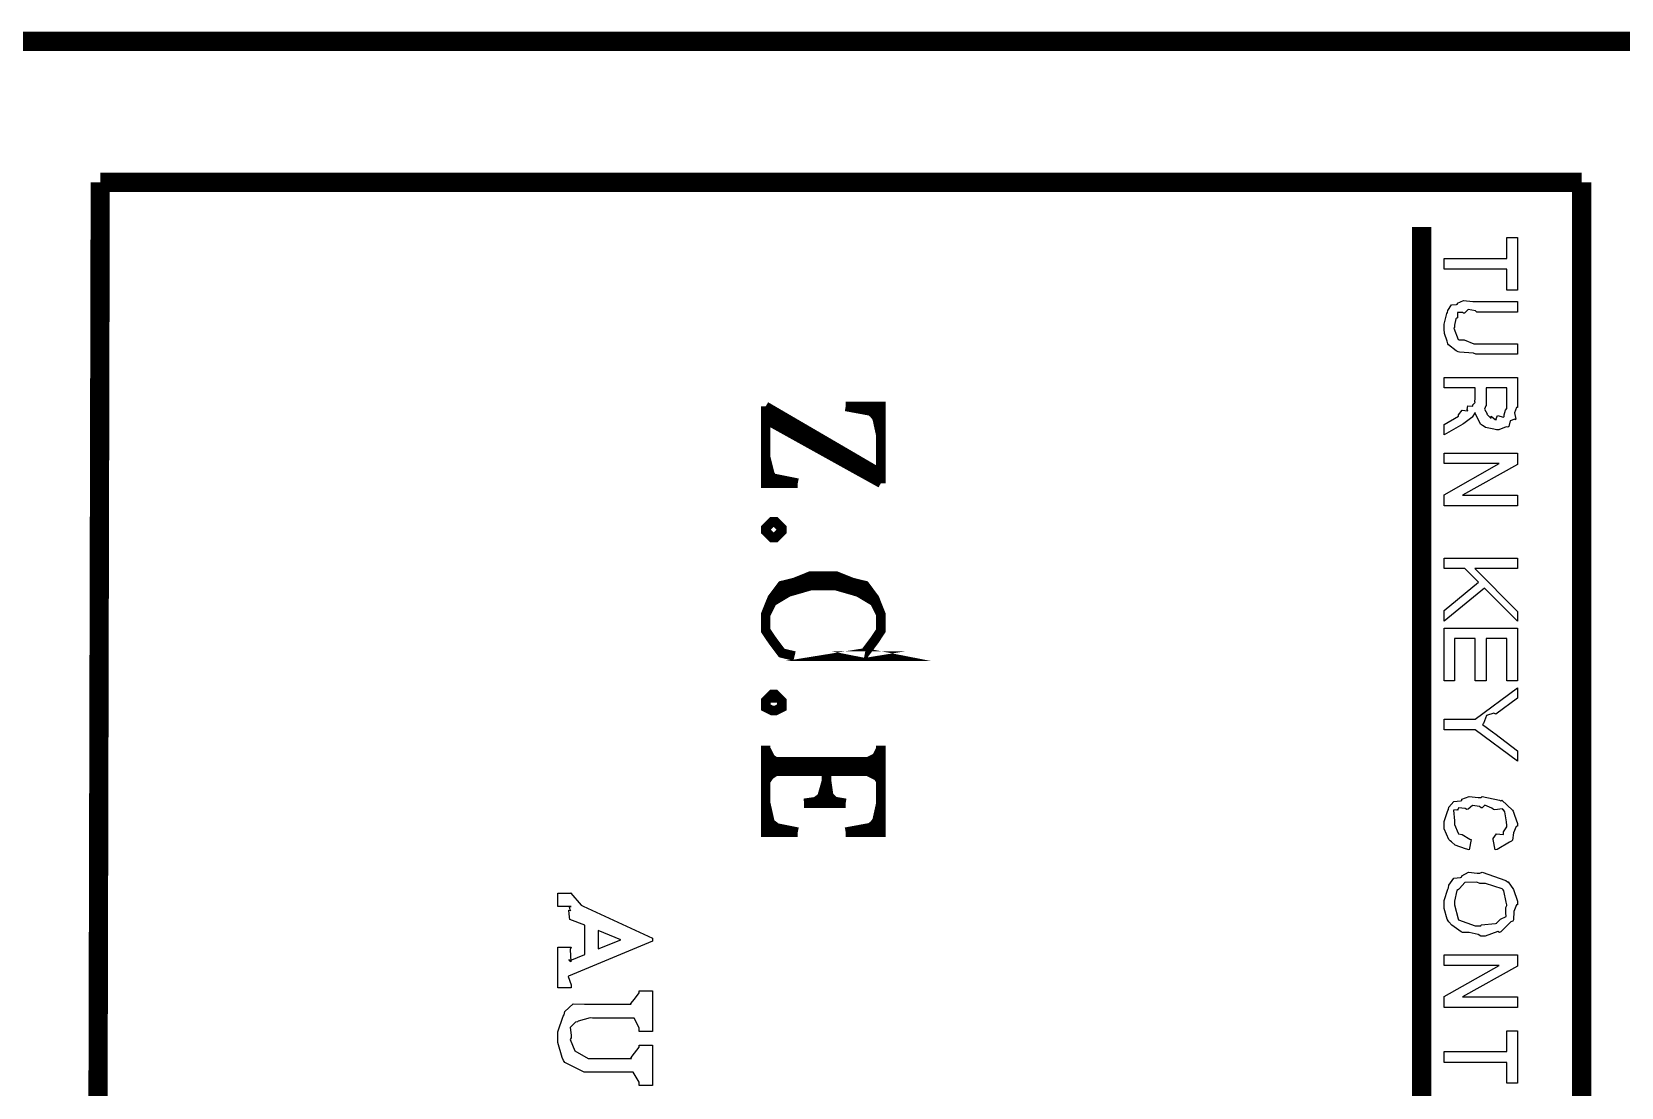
# Model space of a CAD drawing. Extents: x 0.4 to 11.2, y 0.4 to 16.
# Drawn here: x 1.359 to 2.187, y 2.099 to 2.648 of the extents above; entities that cross this region are included whole.
import ezdxf

# ---------------------------------------------------------------- set-up
doc = ezdxf.new("R2010")
doc.units = 0
doc.layers.get('0').update_dxf_attribs({"linetype": 'CONTINUOUS'})

msp = doc.modelspace()

# ---------------------------------------------------------------- linework, layer by layer
at = {"color": 230, "const_width": 0.01}
for points in [[(0.363336, 2.64333), (11.1917, 2.64333)], [(1.38997, 0.478353), (1.39501, 2.56999)]]:
    msp.add_lwpolyline(points, dxfattribs=at)
for points in [[(2.16667, 2.56999), (1.72168, 2.56999), (2.16667, 2.56999), (1.39501, 2.56999), (2.16667, 2.56999), (1.39501, 2.56999), (2.16667, 2.56999), (1.39501, 2.56999), (2.16667, 2.56999)], [(2.16667, 0.476671), (2.16667, 2.56999), (2.16667, 0.476671), (2.16667, 2.56999), (2.16667, 0.476671)]]:
    msp.add_lwpolyline(points, close=True, dxfattribs=at)
at = {"color": 140, "const_width": 0.01}
msp.add_lwpolyline([(2.08333, 2.54665), (2.08333, 1.81668)], dxfattribs=at)
at = {"color": 140}
for points in [[(2.095, 2.53039), (2.12776, 2.53039), (2.12776, 2.54124), (2.13319, 2.54124), (2.13319, 2.51389), (2.12776, 2.51389), (2.12776, 2.52474), (2.095, 2.52474), (2.095, 2.53039)], [(2.13319, 2.48594), (2.13319, 2.48053), (2.11149, 2.48053), (2.11035, 2.48096), (2.10297, 2.48161), (2.10238, 2.48182), (2.10124, 2.48232), (2.09733, 2.48546), (2.09694, 2.48594), (2.09657, 2.48731), (2.09526, 2.49121), (2.095, 2.49349), (2.095, 2.49419), (2.095, 2.49621), (2.09646, 2.50168), (2.09674, 2.50222), (2.0969, 2.50331), (2.09879, 2.50624), (2.1014, 2.50635), (2.10194, 2.50657), (2.10194, 2.50706), (2.10519, 2.5084), (2.10992, 2.50786), (2.11149, 2.50786), (2.13319, 2.50786), (2.13319, 2.50244), (2.11214, 2.50244), (2.11139, 2.50315), (2.10764, 2.50369), (2.10558, 2.5019), (2.10519, 2.50179), (2.1046, 2.50222), (2.102, 2.50217), (2.10194, 2.49951), (2.10172, 2.49918), (2.10107, 2.49897), (2.10042, 2.49556), (2.10042, 2.49442), (2.10004, 2.49414), (2.10243, 2.48822), (2.10281, 2.4879), (2.10281, 2.4879), (2.10547, 2.4879), (2.11051, 2.48594), (2.11214, 2.48594), (2.13319, 2.48594)], [(2.095, 2.46843), (2.13319, 2.46843), (2.13319, 2.45281), (2.13276, 2.45275), (2.13163, 2.44993), (2.13232, 2.44667), (2.13211, 2.44629), (2.13178, 2.44661), (2.12944, 2.4459), (2.12869, 2.44282), (2.12819, 2.4426), (2.12733, 2.44265), (2.12358, 2.44108), (2.12235, 2.44108), (2.12093, 2.4414), (2.11664, 2.44233), (2.1154, 2.44319), (2.11496, 2.44347), (2.11399, 2.44407), (2.11143, 2.44943), (2.11128, 2.45019), (2.11128, 2.45019), (2.10969, 2.44781), (2.10954, 2.4476), (2.10954, 2.4476), (2.10531, 2.44444), (2.10476, 2.44413), (2.095, 2.43847), (2.095, 2.4439), (2.1026, 2.44824), (2.10254, 2.449), (2.10449, 2.45139), (2.10715, 2.45107), (2.10736, 2.45128), (2.1071, 2.45167), (2.10736, 2.45367), (2.10986, 2.4535), (2.10997, 2.45367), (2.11003, 2.45415), (2.11122, 2.45529), (2.11128, 2.4554), (2.11111, 2.45594), (2.11128, 2.45736), (2.11128, 2.45779), (2.11128, 2.463), (2.095, 2.463), (2.095, 2.46843)], [(2.11692, 2.463), (2.11692, 2.45367), (2.11675, 2.45367), (2.1161, 2.45188), (2.11746, 2.44954), (2.11757, 2.44933), (2.11757, 2.44937), (2.11729, 2.44937), (2.11931, 2.44726), (2.11951, 2.44715), (2.11942, 2.44737), (2.11957, 2.44829), (2.12169, 2.4465), (2.12235, 2.4465), (2.12218, 2.44683), (2.12283, 2.44862), (2.12603, 2.44781), (2.12625, 2.44803), (2.12625, 2.44889), (2.12696, 2.45144), (2.12776, 2.45231), (2.12776, 2.45258), (2.12776, 2.463), (2.11692, 2.463)], [(2.095, 2.42899), (2.13319, 2.42899), (2.13319, 2.42312), (2.10454, 2.40707), (2.13319, 2.40707), (2.13319, 2.40164), (2.095, 2.40164), (2.095, 2.40728), (2.12364, 2.42356), (2.095, 2.42356), (2.095, 2.42899)], [(2.095, 2.37435), (2.13319, 2.37435), (2.13319, 2.36893), (2.11106, 2.36893), (2.13319, 2.34657), (2.13319, 2.34158), (2.11604, 2.35872), (2.095, 2.34158), (2.095, 2.347), (2.11301, 2.36176), (2.10585, 2.36893), (2.095, 2.36893), (2.095, 2.37435)], [(2.095, 2.33789), (2.13319, 2.33789), (2.13319, 2.31054), (2.12776, 2.31054), (2.12776, 2.33247), (2.11692, 2.33247), (2.11692, 2.31054), (2.11128, 2.31054), (2.11128, 2.33247), (2.10042, 2.33247), (2.10042, 2.31054), (2.095, 2.31054), (2.095, 2.33789)], [(2.095, 2.29058), (2.11128, 2.29058), (2.13319, 2.30686), (2.13319, 2.30143), (2.1219, 2.29318), (2.12099, 2.29363), (2.11703, 2.29237), (2.11561, 2.28831), (2.11496, 2.28776), (2.11496, 2.28776), (2.12088, 2.28342), (2.12147, 2.28299), (2.13319, 2.27408), (2.13319, 2.26867), (2.11128, 2.28494), (2.095, 2.28494), (2.095, 2.29058)], [(2.1091, 2.22786), (2.10801, 2.22244), (2.10622, 2.22299), (2.10081, 2.22493), (2.09885, 2.22667), (2.09825, 2.22721), (2.09744, 2.22781), (2.095, 2.2334), (2.095, 2.23525), (2.095, 2.23731), (2.097, 2.24294), (2.09739, 2.24349), (2.09754, 2.24463), (2.10004, 2.24772), (2.10357, 2.24799), (2.10433, 2.24826), (2.10433, 2.24881), (2.10807, 2.25032), (2.11279, 2.24978), (2.11431, 2.24978), (2.11486, 2.25028), (2.12381, 2.24837), (2.12451, 2.24804), (2.12511, 2.24832), (2.13069, 2.24322), (2.13103, 2.24262), (2.13103, 2.24262), (2.13163, 2.24056), (2.13319, 2.23628), (2.13319, 2.23481), (2.13254, 2.23465), (2.13112, 2.23133), (2.13069, 2.22754), (2.13015, 2.227), (2.12907, 2.22651), (2.12261, 2.22265), (2.12169, 2.22244), (2.12061, 2.22786), (2.1205, 2.22846), (2.12235, 2.23085), (2.12576, 2.23042), (2.12603, 2.23068), (2.12603, 2.23182), (2.12776, 2.23443), (2.12776, 2.23525), (2.12744, 2.23699), (2.12668, 2.24229), (2.12597, 2.24333), (2.12582, 2.24328), (2.12549, 2.24388), (2.12136, 2.24337), (2.12082, 2.24349), (2.11985, 2.24425), (2.11621, 2.24567), (2.11481, 2.24436), (2.11431, 2.24436), (2.1135, 2.24507), (2.10975, 2.24556), (2.10747, 2.24365), (2.10693, 2.24349), (2.10601, 2.24397), (2.1026, 2.24436), (2.102, 2.24306), (2.10194, 2.24306), (2.10178, 2.24333), (2.09993, 2.24311), (2.10042, 2.23757), (2.10042, 2.23568), (2.10042, 2.23568), (2.10226, 2.23122), (2.1026, 2.2309), (2.1026, 2.2309), (2.10439, 2.23042), (2.1084, 2.22803), (2.1091, 2.22786)], [(2.11367, 2.21035), (2.11481, 2.21083), (2.12711, 2.20654), (2.12799, 2.20578), (2.12842, 2.20589), (2.13124, 2.20182), (2.13319, 2.19586), (2.13319, 2.19385), (2.13265, 2.19379), (2.13129, 2.19038), (2.13124, 2.18604), (2.13081, 2.18539), (2.12978, 2.18494), (2.12463, 2.17985), (2.12386, 2.17953), (2.12304, 2.1799), (2.11637, 2.17757), (2.1141, 2.17757), (2.11285, 2.17839), (2.10807, 2.17947), (2.10465, 2.17942), (2.10389, 2.17974), (2.10271, 2.18061), (2.09896, 2.18326), (2.09754, 2.185), (2.09717, 2.1856), (2.09663, 2.18647), (2.095, 2.192), (2.095, 2.19385), (2.095, 2.19607), (2.097, 2.2021), (2.09739, 2.20275), (2.09754, 2.20404), (2.10015, 2.20768), (2.10362, 2.20806), (2.10433, 2.20839), (2.10433, 2.20899), (2.10769, 2.21083), (2.11219, 2.21035), (2.11367, 2.21035)], [(2.11367, 2.20492), (2.11203, 2.20574), (2.10585, 2.20557), (2.10297, 2.20242), (2.1026, 2.20188), (2.10161, 2.20133), (2.10042, 2.19575), (2.10042, 2.19385), (2.10042, 2.19385), (2.10226, 2.18658), (2.1026, 2.18604), (2.1026, 2.18604), (2.11122, 2.183), (2.1141, 2.183), (2.11436, 2.18343), (2.12185, 2.18408), (2.12256, 2.18431), (2.1225, 2.18446), (2.12435, 2.18642), (2.12733, 2.18778), (2.12733, 2.18821), (2.12717, 2.18929), (2.12711, 2.19254), (2.12776, 2.19353), (2.12776, 2.19385), (2.12739, 2.19532), (2.12614, 2.20111), (2.12582, 2.20167), (2.12528, 2.20226), (2.1166, 2.20492), (2.11367, 2.20492)], [(2.095, 2.16781), (2.13319, 2.16781), (2.13319, 2.16194), (2.10454, 2.14589), (2.13319, 2.14589), (2.13319, 2.14046), (2.095, 2.14046), (2.095, 2.14611), (2.12364, 2.16237), (2.095, 2.16237), (2.095, 2.16781)], [(2.095, 2.11751), (2.12776, 2.11751), (2.12776, 2.12836), (2.13319, 2.12836), (2.13319, 2.10101), (2.12776, 2.10101), (2.12776, 2.11187), (2.095, 2.11187), (2.095, 2.11751)]]:
    msp.add_lwpolyline(points, close=True, dxfattribs=at)
at = {"color": 0, "const_width": 0.005}
for points in [[(1.80165, 2.41835), (1.74164, 2.45335)], [(1.74164, 2.45335), (1.74164, 2.41336), (1.75836, 2.41336)], [(1.80165, 2.41667), (1.74164, 2.44997)], [(1.80165, 2.41336), (1.80165, 2.45335), (1.78331, 2.45335)], [(1.80165, 2.44997), (1.78331, 2.45335)], [(1.80165, 2.44667), (1.79335, 2.45335)], [(1.80165, 2.44499), (1.79497, 2.45335)], [(1.80165, 2.43832), (1.79833, 2.45335)], [(1.80165, 2.41336), (1.74164, 2.44667)], [(1.74164, 2.42665), (1.74501, 2.41336)], [(1.74164, 2.42165), (1.74669, 2.41336)], [(1.74164, 2.41835), (1.75, 2.41336)], [(1.74164, 2.41667), (1.75836, 2.41336)], [(1.79335, 2.32497), (1.80165, 2.32335), (1.78331, 2.32335), (1.79335, 2.32497), (1.79833, 2.33165), (1.80165, 2.33664), (1.80165, 2.345), (1.79833, 2.35335), (1.79335, 2.36003), (1.78668, 2.36165), (1.77832, 2.36501), (1.76497, 2.36501), (1.75667, 2.36165), (1.75, 2.36003), (1.74501, 2.35335), (1.74164, 2.345), (1.74164, 2.33664), (1.74501, 2.33165), (1.75, 2.32497), (1.75667, 2.32335)], [(1.80165, 2.345), (1.79833, 2.35167), (1.78999, 2.35667), (1.77832, 2.36003), (1.76497, 2.36003), (1.75331, 2.35667), (1.74501, 2.35167), (1.74164, 2.345)], [(1.79335, 2.35667), (1.78668, 2.36003), (1.77832, 2.36165), (1.76497, 2.36165), (1.75667, 2.36003), (1.75, 2.35667)], [(1.74164, 2.27669), (1.74164, 2.23167), (1.75836, 2.23167)], [(1.74501, 2.26833), (1.74164, 2.27501)], [(1.80165, 2.27669), (1.80165, 2.23167), (1.78331, 2.23167)], [(1.80165, 2.27501), (1.79833, 2.26833)], [(1.74669, 2.26833), (1.74164, 2.27165)], [(1.80165, 2.26833), (1.74164, 2.26833)], [(1.79833, 2.26665), (1.74501, 2.26665)], [(1.77501, 2.24669), (1.77333, 2.25836), (1.77001, 2.24669)], [(1.80165, 2.27165), (1.79497, 2.26833)], [(1.80165, 2.26335), (1.74164, 2.26335)], [(1.74669, 2.26335), (1.74164, 2.25999)], [(1.74501, 2.26335), (1.74164, 2.25836)], [(1.77333, 2.26335), (1.77333, 2.24669)], [(1.80165, 2.25999), (1.79497, 2.26335)], [(1.80165, 2.25836), (1.79833, 2.26335)], [(1.77832, 2.24669), (1.77333, 2.25168), (1.76665, 2.24669)], [(1.74164, 2.24669), (1.74501, 2.23167)], [(1.78331, 2.24669), (1.77333, 2.24832), (1.76167, 2.24669)], [(1.78331, 2.24669), (1.76167, 2.24669)], [(1.80165, 2.24669), (1.79833, 2.23167)], [(1.74164, 2.24001), (1.74669, 2.23167)], [(1.74164, 2.23833), (1.75, 2.23167)], [(1.74164, 2.23503), (1.75836, 2.23167)], [(1.80165, 2.23503), (1.78331, 2.23167)], [(1.80165, 2.23833), (1.79335, 2.23167)], [(1.80165, 2.24001), (1.79497, 2.23167)]]:
    msp.add_lwpolyline(points, dxfattribs=at)
for points in [[(1.75, 2.38997), (1.74669, 2.39333), (1.74501, 2.39333), (1.74164, 2.38997), (1.74164, 2.38835), (1.74501, 2.38499), (1.74669, 2.38499), (1.75, 2.38835), (1.75, 2.38997)], [(1.74669, 2.38997), (1.74501, 2.38997), (1.74501, 2.38835), (1.74669, 2.38835), (1.74669, 2.38997)], [(1.75, 2.30003), (1.74669, 2.30333), (1.74501, 2.30333), (1.74164, 2.30003), (1.74164, 2.29665), (1.74501, 2.29497), (1.74669, 2.29497), (1.75, 2.29665), (1.75, 2.30003)], [(1.74669, 2.30003), (1.74501, 2.30003), (1.74501, 2.29665), (1.74669, 2.29665), (1.74669, 2.30003)]]:
    msp.add_lwpolyline(points, close=True, dxfattribs=at)
at = {"color": 0}
for points in [[(1.63336, 2.15072), (1.63336, 2.17176), (1.64031, 2.17176), (1.63976, 2.17057), (1.64008, 2.16417), (1.64008, 2.16417), (1.63986, 2.1645), (1.63917, 2.16536), (1.63986, 2.16482), (1.63986, 2.16482), (1.64746, 2.16808), (1.64746, 2.18326), (1.63965, 2.18631), (1.63938, 2.1875), (1.63911, 2.19114), (1.64008, 2.19086), (1.64008, 2.19086), (1.63986, 2.19125), (1.63943, 2.1926), (1.64031, 2.19293), (1.64031, 2.19303), (1.63336, 2.19303), (1.63336, 2.19997), (1.64031, 2.19997), (1.64019, 2.19988), (1.64556, 2.19374), (1.6466, 2.19325), (1.68261, 2.17654), (1.68261, 2.17503), (1.639, 2.15679), (1.63878, 2.15657), (1.64031, 2.15218), (1.64031, 2.15072), (1.63336, 2.15072)], [(1.6544, 2.1709), (1.66612, 2.17567), (1.6544, 2.18044), (1.6544, 2.1709)], [(1.67567, 2.09978), (1.67567, 2.10157), (1.67258, 2.10672), (1.67156, 2.10672), (1.64854, 2.10672), (1.64708, 2.10678), (1.63704, 2.11182), (1.63639, 2.11279), (1.63564, 2.11431), (1.63336, 2.12213), (1.63336, 2.12472), (1.63336, 2.12771), (1.63607, 2.13596), (1.63661, 2.13667), (1.63693, 2.13829), (1.64144, 2.14231), (1.64729, 2.14208), (1.64919, 2.14208), (1.67156, 2.14208), (1.67144, 2.14258), (1.67333, 2.14475), (1.67567, 2.148), (1.67567, 2.14903), (1.68261, 2.14903), (1.68261, 2.12799), (1.67567, 2.12799), (1.67567, 2.12978), (1.67307, 2.13493), (1.67219, 2.13493), (1.65136, 2.13493), (1.65018, 2.13499), (1.64399, 2.13331), (1.64356, 2.13297), (1.64258, 2.13286), (1.63986, 2.12999), (1.64031, 2.12608), (1.64031, 2.12472), (1.63976, 2.12381), (1.64225, 2.11794), (1.64925, 2.11388), (1.65158, 2.11388), (1.67176, 2.11388), (1.6716, 2.11436), (1.67339, 2.1166), (1.67567, 2.11979), (1.67567, 2.12082), (1.68261, 2.12082), (1.68261, 2.09978), (1.67567, 2.09978)]]:
    msp.add_lwpolyline(points, close=True, dxfattribs=at)

doc.saveas('drawing.dxf')
